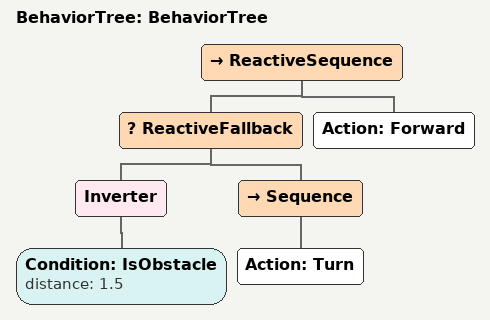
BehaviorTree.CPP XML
<?xml version="1.0"?>
<root main_tree_to_execute="BehaviorTree">
    <BehaviorTree ID="BehaviorTree">
        <ReactiveSequence>
            <ReactiveFallback>
                <Inverter>
                    <Condition ID="IsObstacle" distance="1.5"/>
                </Inverter>
                <Sequence>
                    <Action ID="Turn"/>
                </Sequence>
            </ReactiveFallback>
            <Action ID="Forward"/>
        </ReactiveSequence>
    </BehaviorTree>
</root>
